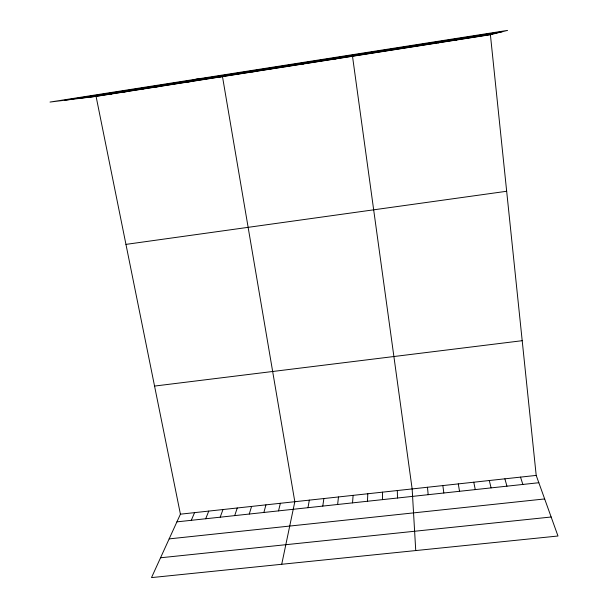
<?xml version="1.0" encoding="UTF-8"?>
<svg xmlns="http://www.w3.org/2000/svg" width="608" height="608" viewBox="0 0 608 608"><rect width="100%" height="100%" fill="white"/><g stroke="black" fill="none" stroke-linecap="round" stroke-linejoin="round"><path stroke-width="0.91" d="M382.455 499.639L382.538 492.153M367.468 501.258L367.802 493.764M352.526 502.877L353.111 495.36M337.63 504.488L338.474 496.956M322.787 506.092L323.874 498.552M307.982 507.695L309.328 500.133M281.724 564.277L294.819 501.714L222.49 76.623L196.004 79.192M278.532 510.88L280.364 503.287M263.872 512.46L265.947 504.86M249.265 514.041L251.583 506.426M234.703 515.622L237.257 507.984M220.187 517.188L222.984 509.542M205.717 518.753L208.749 511.092M191.292 520.311L194.56 512.643M96.079 96.398L180.416 514.178L151.506 577.6L557.984 536.013L536.203 475.41L490.398 34.709L507.566 30.4L50.016 102.06L96.079 96.398L490.398 34.709M420.941 45.577L421.602 45.281M438.208 42.879L439.212 42.53M455.536 40.166L456.882 39.763M472.933 37.445L474.628 36.989M64.577 100.274L502.109 31.768M78.318 98.58L496.987 33.06M90.577 97.075L492.434 34.2M125.955 244.386L506.669 191.269M154.554 386.072L522.204 340.693M106.468 94.59L111.69 93.959M122.421 92.097L127.353 91.512M138.434 89.589L143.07 89.049M154.493 87.073L158.848 86.579M170.62 84.55L174.671 84.102M180.416 514.178L536.203 475.41M176.913 521.869L538.832 482.722M186.8 82.019L190.555 81.616M169.153 538.886L544.662 498.94M160.542 557.779L551.152 517.005M203.034 79.481L206.5 79.124M235.684 74.374L238.541 74.115M252.1 71.805L254.653 71.592M268.569 69.228L270.818 69.061M285.106 66.637L287.037 66.523M301.697 64.045L303.316 63.977M318.349 61.438L319.656 61.423M335.061 58.824L336.049 58.862M346.834 55.571L352.503 56.286L412.148 488.931L415.743 550.567M520.516 477.12L522.865 484.454M504.883 478.823L506.95 486.172M489.296 480.525L491.089 487.89M473.769 482.22L475.281 489.6M458.288 483.9L459.526 491.302M442.86 485.587L443.825 492.997M427.477 487.259L428.176 494.692M397.32 490.55L397.495 498.013"/></g></svg>
